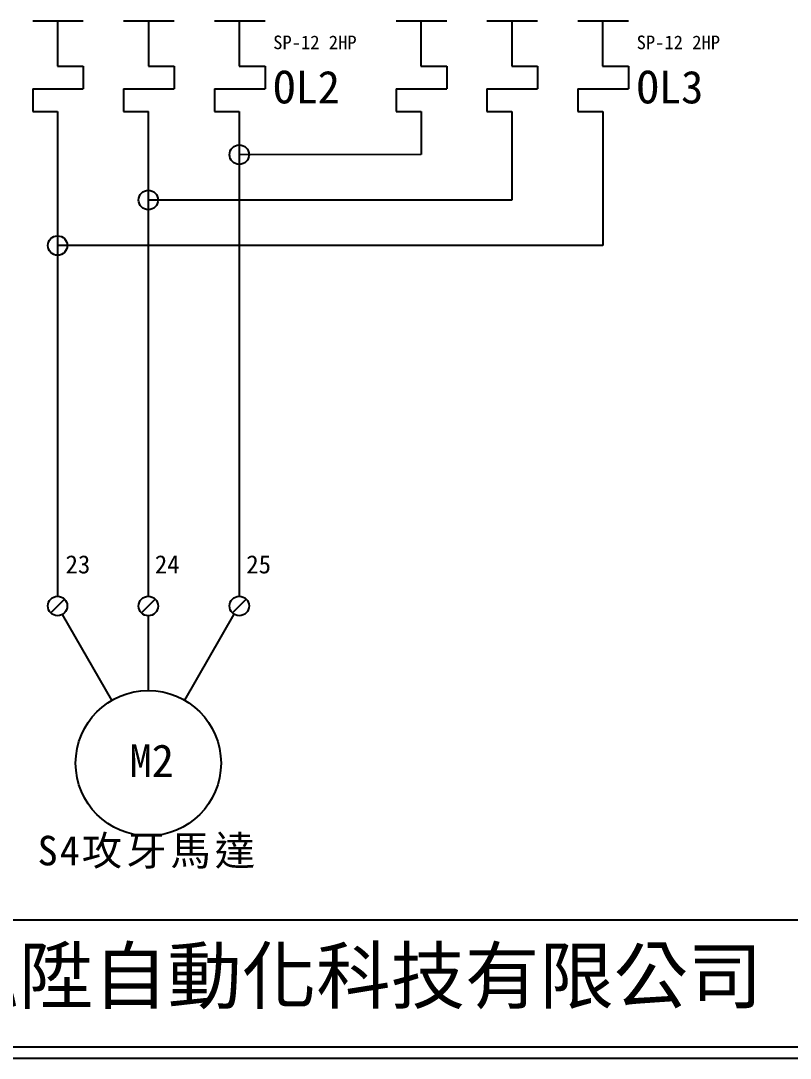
# Model space of a CAD drawing. Extents: x 10 to 297, y 3 to 207.
# Drawn here: x 57 to 141.7, y 3 to 117.2 of the extents above; entities that cross this region are included whole.
import ezdxf

# ---------------------------------------------------------------- set-up
doc = ezdxf.new("R2010")
doc.units = 0
doc.layers.get('0').update_dxf_attribs({"linetype": 'CONTINUOUS'})
doc.layers.add('圖框層', color=7, linetype='CONTINUOUS')
doc.layers.add('標尺寸層', color=3, linetype='CONTINUOUS')
doc.styles.add('STSL', font='KAIU.TTF')
doc.styles.add('標楷體', font='KAIU.TTF')

msp = doc.modelspace()

# ---------------------------------------------------------------- linework, layer by layer
for p, q in [((81.04, 117.19), (81.04, 112.2)), ((121.04, 117.19), (121.04, 112.2)), ((81.05, 107.2), (81.05, 53.85)), ((61.81, 53.53), (60.29, 52.02)), ((71.79, 53.53), (70.28, 52.02)), ((81.81, 53.53), (80.29, 52.02)), ((67.04, 42.4), (61.59, 51.85)), ((75.04, 42.4), (80.5, 51.86))]:
    msp.add_line(p, q)
for centre, radius in [((81.05, 102.45), 1.07), ((71.04, 97.46), 1.07), ((61.05, 92.45), 1.07), ((61.05, 52.78), 1.07), ((71.04, 52.77), 1.07), ((81.05, 52.78), 1.07), ((71.04, 35.48), 8)]:
    msp.add_circle(centre, radius)
at = {"layer": '圖框層', "color": 7}
for p, q in [((11.25, 18.25), (295.75, 18.25)), ((11.25, 4.25), (295.75, 4.25)), ((10, 3), (297, 3))]:
    msp.add_line(p, q, dxfattribs=at)
at = {"layer": '標尺寸層', "color": 7}
for p, q in [((58.31, 117.19), (63.88, 117.19)), ((61.04, 117.19), (61.04, 112.19)), ((68.31, 117.19), (73.88, 117.19)), ((71.04, 117.19), (71.04, 112.19)), ((78.31, 117.19), (83.88, 117.19)), ((98.31, 117.19), (103.88, 117.19)), ((101.04, 117.19), (101.04, 112.19)), ((108.31, 117.19), (113.88, 117.19)), ((111.04, 117.19), (111.04, 112.19)), ((118.31, 117.19), (123.88, 117.19)), ((61.04, 112.19), (63.88, 112.19)), ((63.88, 112.19), (63.88, 109.69)), ((71.04, 112.19), (73.88, 112.19)), ((73.88, 112.19), (73.88, 109.69)), ((81.04, 112.2), (83.88, 112.2)), ((83.88, 112.2), (83.88, 109.7)), ((101.04, 112.19), (103.88, 112.19)), ((103.88, 112.19), (103.88, 109.69)), ((111.04, 112.19), (113.88, 112.19)), ((113.88, 112.19), (113.88, 109.69)), ((121.04, 112.2), (123.88, 112.2)), ((123.88, 112.2), (123.88, 109.7)), ((58.31, 109.69), (63.88, 109.69)), ((58.31, 109.69), (58.31, 107.19)), ((68.31, 109.69), (73.88, 109.69)), ((68.31, 109.69), (68.31, 107.19)), ((78.31, 109.7), (83.88, 109.7)), ((78.31, 109.7), (78.31, 107.2)), ((98.31, 109.69), (103.88, 109.69)), ((98.31, 109.69), (98.31, 107.19)), ((108.31, 109.69), (113.88, 109.69)), ((108.31, 109.69), (108.31, 107.19)), ((118.31, 109.7), (123.88, 109.7)), ((118.31, 109.7), (118.31, 107.2)), ((58.31, 107.19), (61.05, 107.19)), ((61.05, 107.19), (61.05, 53.85)), ((68.31, 107.19), (71.05, 107.19)), ((71.04, 53.84), (71.05, 107.19)), ((78.31, 107.2), (81.05, 107.2)), ((98.31, 107.19), (101.05, 107.19)), ((101.05, 107.19), (101.05, 102.46)), ((108.31, 107.19), (111.05, 107.19)), ((111.05, 107.19), (111.05, 97.46)), ((118.31, 107.2), (121.05, 107.2)), ((121.05, 107.2), (121.05, 92.46)), ((101.05, 102.46), (81.05, 102.45)), ((111.05, 97.46), (71.04, 97.46)), ((121.05, 92.46), (61.05, 92.45)), ((71.04, 43.48), (71.04, 51.7))]:
    msp.add_line(p, q, dxfattribs=at)

# ---------------------------------------------------------------- texts
at = {"color": 0, "insert": (71.04, 27.48), "char_height": 3.25, "width": 24.1454, "attachment_point": 2, "style": '標楷體'}
msp.add_mtext('{\\T1.1;S4攻牙馬達}', dxfattribs=at)
at = {"layer": '圖框層', "color": 4, "style": 'STSL'}
for s, height, p in [('SP-12 2HP', 1.5, (84.78, 114.06)), ('SP-12 2HP', 1.5, (124.78, 114.06)), ('OL2', 3.6, (84.78, 108.09)), ('OL3', 3.6, (124.78, 108.09)), ('23', 2, (61.93, 56.36)), ('24', 2, (71.76, 56.36)), ('25', 2, (81.82, 56.36)), ('M2', 3.6, (68.96, 33.95)), ('泓陞自動化科技有限公司', 6, (48.6, 9.08))]:
    msp.add_text(s, height=height, dxfattribs=at).set_placement(p)

doc.saveas('drawing.dxf')
